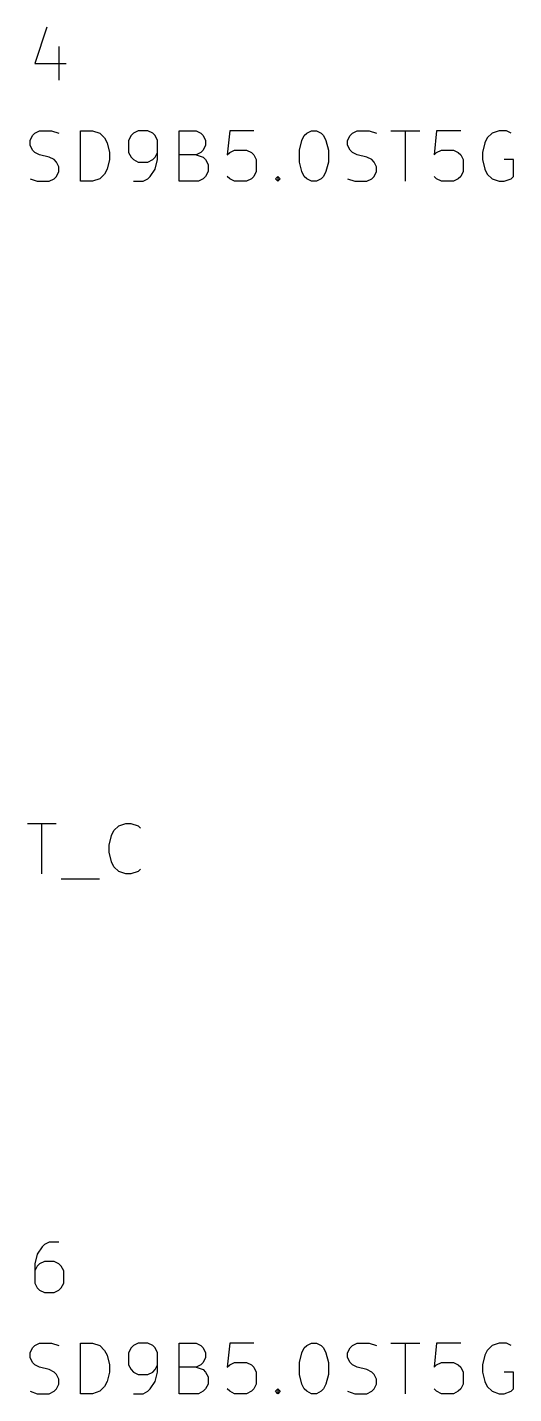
# Model space of a CAD drawing. Header units: millimetres. Extents: x 6 to 261, y -194 to -2.
# Drawn here: x 80.17 to 92.4, y -178.92 to -144.57 of the extents above; entities that cross this region are included whole.
import ezdxf

# ---------------------------------------------------------------- set-up
doc = ezdxf.new("R2010")
doc.units = ezdxf.units.MM
doc.layers.add('GREENSIXTYFIVE', color=129, linetype='CONTINUOUS')
doc.layers.add('REDSIX', color=19, linetype='CONTINUOUS')

msp = doc.modelspace()

# ---------------------------------------------------------------- linework, layer by layer
at = {"layer": 'GREENSIXTYFIVE', "linetype": 'CONTINUOUS'}
for p, q in [((80.6654, -144.574), (80.3631, -145.4811)), ((80.9678, -145.0578), (80.9678, -145.9044)), ((80.3631, -145.4811), (81.1492, -145.4811)), ((80.2421, -147.4163), (80.3025, -147.2954)), ((80.3025, -147.2954), (80.363, -147.2349)), ((80.363, -147.2349), (80.484, -147.1744)), ((80.484, -147.1744), (80.7863, -147.1744)), ((80.7863, -147.1744), (80.9678, -147.2349)), ((81.512, -148.4444), (81.512, -147.1744)), ((81.512, -147.1744), (81.8144, -147.1744)), ((81.8144, -147.1744), (81.9958, -147.2349)), ((81.9958, -147.2349), (82.1168, -147.3559)), ((82.1168, -147.3559), (82.1773, -147.4768)), ((82.782, -147.2954), (82.7216, -147.4163)), ((82.8425, -147.2349), (82.782, -147.2954)), ((82.9635, -147.1744), (82.8425, -147.2349)), ((83.2054, -147.1744), (82.9635, -147.1744)), ((83.3263, -147.2349), (83.2054, -147.1744)), ((83.3868, -147.2954), (83.3263, -147.2349)), ((83.4473, -147.4163), (83.3868, -147.2954)), ((83.9915, -148.4444), (83.9915, -147.1744)), ((83.9915, -147.1744), (84.4149, -147.1744)), ((84.4149, -147.1744), (84.5358, -147.2349)), ((84.5358, -147.2349), (84.5963, -147.2954)), ((84.5963, -147.2954), (84.6568, -147.4163)), ((85.2615, -147.1744), (85.2011, -147.7792)), ((85.8663, -147.1744), (85.2615, -147.1744)), ((87.0758, -147.4163), (87.1363, -147.2954)), ((87.1363, -147.2954), (87.1968, -147.2349)), ((87.1968, -147.2349), (87.3177, -147.1744)), ((87.3177, -147.1744), (87.4387, -147.1744)), ((87.4387, -147.1744), (87.5596, -147.2349)), ((87.5596, -147.2349), (87.6201, -147.2954)), ((87.6201, -147.2954), (87.6806, -147.4163)), ((88.2249, -147.4163), (88.2853, -147.2954)), ((88.2853, -147.2954), (88.3458, -147.2349)), ((88.3458, -147.2349), (88.4668, -147.1744)), ((88.4668, -147.1744), (88.7691, -147.1744)), ((88.7691, -147.1744), (88.9506, -147.2349)), ((89.3134, -147.1744), (90.0391, -147.1744)), ((89.6763, -148.4444), (89.6763, -147.1744)), ((90.4624, -147.1744), (90.402, -147.7792)), ((91.0672, -147.1744), (90.4624, -147.1744)), ((91.7324, -147.3559), (91.6719, -147.4768)), ((91.8534, -147.2349), (91.7324, -147.3559)), ((92.0348, -147.1744), (91.8534, -147.2349)), ((92.2162, -147.1744), (92.0348, -147.1744)), ((92.3372, -147.2349), (92.2162, -147.1744)), ((80.2421, -147.5373), (80.2421, -147.4163)), ((80.3025, -147.6582), (80.2421, -147.5373)), ((80.363, -147.7187), (80.3025, -147.6582)), ((82.1773, -147.4768), (82.2377, -147.7187)), ((82.7216, -147.4163), (82.7216, -147.7187)), ((83.4473, -147.9001), (83.4473, -147.4163)), ((84.5963, -147.6582), (84.5358, -147.7187)), ((84.6568, -147.5373), (84.5963, -147.6582)), ((84.6568, -147.4163), (84.6568, -147.5373)), ((85.2615, -147.7187), (85.3825, -147.6582)), ((85.3825, -147.6582), (85.6849, -147.6582)), ((85.6849, -147.6582), (85.8058, -147.7187)), ((87.0154, -147.6582), (87.0758, -147.4163)), ((87.0154, -147.9606), (87.0154, -147.6582)), ((87.6806, -147.4163), (87.7411, -147.6582)), ((87.7411, -147.6582), (87.7411, -147.9606)), ((88.2249, -147.5373), (88.2249, -147.4163)), ((88.2853, -147.6582), (88.2249, -147.5373)), ((88.3458, -147.7187), (88.2853, -147.6582)), ((90.4624, -147.7187), (90.5834, -147.6582)), ((90.5834, -147.6582), (90.8858, -147.6582)), ((90.8858, -147.6582), (91.0067, -147.7187)), ((91.6719, -147.4768), (91.6115, -147.7187)), ((80.484, -147.7792), (80.363, -147.7187)), ((80.7259, -147.8397), (80.484, -147.7792)), ((80.8468, -147.9001), (80.7259, -147.8397)), ((80.9073, -147.9606), (80.8468, -147.9001)), ((80.9678, -148.0816), (80.9073, -147.9606)), ((82.2377, -147.9001), (82.1773, -148.142)), ((82.2377, -147.7187), (82.2377, -147.9001)), ((82.7216, -147.7187), (82.782, -147.8397)), ((82.782, -147.8397), (82.8425, -147.9001)), ((82.8425, -147.9001), (82.9635, -147.9606)), ((82.9635, -147.9606), (83.2054, -147.9606)), ((83.2054, -147.9606), (83.3263, -147.9001)), ((83.3263, -147.9001), (83.3868, -147.8397)), ((83.3868, -147.8397), (83.4473, -147.7187)), ((83.3868, -148.142), (83.4473, -147.9001)), ((84.4149, -147.7792), (83.9915, -147.7792)), ((84.5358, -147.7187), (84.4149, -147.7792)), ((84.4149, -147.7792), (84.5963, -147.8397)), ((84.5963, -147.8397), (84.6568, -147.9001)), ((84.6568, -147.9001), (84.7172, -148.0211)), ((84.7172, -148.0211), (84.7172, -148.2025)), ((85.2011, -147.7792), (85.2615, -147.7187)), ((85.8058, -147.7187), (85.8663, -147.7792)), ((85.8663, -147.7792), (85.9268, -147.9001)), ((85.9268, -147.9001), (85.9268, -148.2025)), ((87.0758, -148.2025), (87.0154, -147.9606)), ((87.7411, -147.9606), (87.6806, -148.2025)), ((88.4668, -147.7792), (88.3458, -147.7187)), ((88.7087, -147.8397), (88.4668, -147.7792)), ((88.8296, -147.9001), (88.7087, -147.8397)), ((88.8901, -147.9606), (88.8296, -147.9001)), ((88.9506, -148.0816), (88.8901, -147.9606)), ((90.402, -147.7792), (90.4624, -147.7187)), ((91.0067, -147.7187), (91.0672, -147.7792)), ((91.0672, -147.7792), (91.1277, -147.9001)), ((91.1277, -147.9001), (91.1277, -148.2025)), ((91.6115, -147.7187), (91.6115, -147.9001)), ((91.6115, -147.9001), (91.6719, -148.142)), ((92.3976, -147.9001), (92.1557, -147.9001)), ((92.3976, -148.3235), (92.3976, -147.9001)), ((80.2421, -148.384), (80.4235, -148.4444)), ((80.7259, -148.4444), (80.8468, -148.384)), ((80.8468, -148.384), (80.9073, -148.3235)), ((80.9073, -148.3235), (80.9678, -148.2025)), ((80.9678, -148.2025), (80.9678, -148.0816)), ((81.9958, -148.384), (81.8144, -148.4444)), ((82.1168, -148.263), (81.9958, -148.384)), ((82.1773, -148.142), (82.1168, -148.263)), ((83.0844, -148.4444), (83.2054, -148.384)), ((83.2054, -148.384), (83.2658, -148.3235)), ((83.2658, -148.3235), (83.3868, -148.142)), ((84.5963, -148.384), (84.4753, -148.4444)), ((84.6568, -148.3235), (84.5963, -148.384)), ((84.7172, -148.2025), (84.6568, -148.3235)), ((85.2615, -148.384), (85.2011, -148.3235)), ((85.3825, -148.4444), (85.2615, -148.384)), ((85.8058, -148.384), (85.6849, -148.4444)), ((85.8663, -148.3235), (85.8058, -148.384)), ((85.9268, -148.2025), (85.8663, -148.3235)), ((86.4106, -148.384), (86.471, -148.3235)), ((86.471, -148.4444), (86.4106, -148.384)), ((86.471, -148.3235), (86.5315, -148.384)), ((86.471, -148.3235), (86.471, -148.4444)), ((86.5315, -148.384), (86.471, -148.4444)), ((87.1363, -148.3235), (87.0758, -148.2025)), ((87.1968, -148.384), (87.1363, -148.3235)), ((87.3177, -148.4444), (87.1968, -148.384)), ((87.5596, -148.384), (87.4387, -148.4444)), ((87.6201, -148.3235), (87.5596, -148.384)), ((87.6806, -148.2025), (87.6201, -148.3235)), ((88.2249, -148.384), (88.4063, -148.4444)), ((88.7087, -148.4444), (88.8296, -148.384)), ((88.8296, -148.384), (88.8901, -148.3235)), ((88.8901, -148.3235), (88.9506, -148.2025)), ((88.9506, -148.2025), (88.9506, -148.0816)), ((90.4624, -148.384), (90.402, -148.3235)), ((90.5834, -148.4444), (90.4624, -148.384)), ((91.0067, -148.384), (90.8858, -148.4444)), ((91.0672, -148.3235), (91.0067, -148.384)), ((91.1277, -148.2025), (91.0672, -148.3235)), ((91.6719, -148.142), (91.7324, -148.263)), ((91.7324, -148.263), (91.8534, -148.384)), ((91.8534, -148.384), (92.0348, -148.4444)), ((92.1557, -148.4444), (92.3372, -148.384)), ((92.3372, -148.384), (92.3976, -148.3235)), ((80.4235, -148.4444), (80.7259, -148.4444)), ((81.8144, -148.4444), (81.512, -148.4444)), ((82.8425, -148.4444), (83.0844, -148.4444)), ((84.4753, -148.4444), (83.9915, -148.4444)), ((85.6849, -148.4444), (85.3825, -148.4444)), ((87.4387, -148.4444), (87.3177, -148.4444)), ((88.4063, -148.4444), (88.7087, -148.4444)), ((90.8858, -148.4444), (90.5834, -148.4444)), ((92.0348, -148.4444), (92.1557, -148.4444)), ((80.605, -175.1749), (80.5445, -175.2354)), ((80.7259, -175.1144), (80.605, -175.1749)), ((80.9678, -175.1144), (80.7259, -175.1144)), ((80.4235, -175.4168), (80.3631, -175.6587)), ((80.5445, -175.2354), (80.4235, -175.4168)), ((80.3631, -175.6587), (80.3631, -176.1425)), ((80.4235, -175.7192), (80.3631, -175.8401)), ((80.484, -175.6587), (80.4235, -175.7192)), ((80.605, -175.5982), (80.484, -175.6587)), ((80.8469, -175.5982), (80.605, -175.5982)), ((80.9678, -175.6587), (80.8469, -175.5982)), ((81.0283, -175.7192), (80.9678, -175.6587)), ((81.0888, -175.8401), (81.0283, -175.7192)), ((81.0888, -176.1425), (81.0888, -175.8401)), ((80.3631, -176.1425), (80.4235, -176.2635)), ((81.0283, -176.2635), (81.0888, -176.1425)), ((80.4235, -176.2635), (80.484, -176.324)), ((80.484, -176.324), (80.605, -176.3844)), ((80.605, -176.3844), (80.8469, -176.3844)), ((80.8469, -176.3844), (80.9678, -176.324)), ((80.9678, -176.324), (81.0283, -176.2635)), ((80.2421, -177.8963), (80.3025, -177.7754)), ((80.2421, -178.0173), (80.2421, -177.8963)), ((80.3025, -177.7754), (80.363, -177.7149)), ((80.363, -177.7149), (80.484, -177.6544)), ((80.484, -177.6544), (80.7863, -177.6544)), ((80.7863, -177.6544), (80.9678, -177.7149)), ((81.512, -178.9244), (81.512, -177.6544)), ((81.512, -177.6544), (81.8144, -177.6544)), ((81.8144, -177.6544), (81.9958, -177.7149)), ((81.9958, -177.7149), (82.1168, -177.8359)), ((82.1168, -177.8359), (82.1773, -177.9568)), ((82.782, -177.7754), (82.7216, -177.8963)), ((82.7216, -177.8963), (82.7216, -178.1987)), ((82.8425, -177.7149), (82.782, -177.7754)), ((82.9635, -177.6544), (82.8425, -177.7149)), ((83.2054, -177.6544), (82.9635, -177.6544)), ((83.3263, -177.7149), (83.2054, -177.6544)), ((83.3868, -177.7754), (83.3263, -177.7149)), ((83.4473, -177.8963), (83.3868, -177.7754)), ((83.4473, -178.3801), (83.4473, -177.8963)), ((83.9915, -178.9244), (83.9915, -177.6544)), ((83.9915, -177.6544), (84.4149, -177.6544)), ((84.4149, -177.6544), (84.5358, -177.7149)), ((84.5358, -177.7149), (84.5963, -177.7754)), ((84.5963, -177.7754), (84.6568, -177.8963)), ((84.6568, -177.8963), (84.6568, -178.0173)), ((85.2615, -177.6544), (85.2011, -178.2592)), ((85.8663, -177.6544), (85.2615, -177.6544)), ((87.0154, -178.1382), (87.0758, -177.8963)), ((87.0758, -177.8963), (87.1363, -177.7754)), ((87.1363, -177.7754), (87.1968, -177.7149)), ((87.1968, -177.7149), (87.3177, -177.6544)), ((87.3177, -177.6544), (87.4387, -177.6544)), ((87.4387, -177.6544), (87.5596, -177.7149)), ((87.5596, -177.7149), (87.6201, -177.7754)), ((87.6201, -177.7754), (87.6806, -177.8963)), ((87.6806, -177.8963), (87.7411, -178.1382)), ((88.2249, -177.8963), (88.2853, -177.7754)), ((88.2249, -178.0173), (88.2249, -177.8963)), ((88.2853, -177.7754), (88.3458, -177.7149)), ((88.3458, -177.7149), (88.4668, -177.6544)), ((88.4668, -177.6544), (88.7691, -177.6544)), ((88.7691, -177.6544), (88.9506, -177.7149)), ((89.3134, -177.6544), (90.0391, -177.6544)), ((89.6763, -178.9244), (89.6763, -177.6544)), ((90.4624, -177.6544), (90.402, -178.2592)), ((91.0672, -177.6544), (90.4624, -177.6544)), ((91.7324, -177.8359), (91.6719, -177.9568)), ((91.8534, -177.7149), (91.7324, -177.8359)), ((92.0348, -177.6544), (91.8534, -177.7149)), ((92.2162, -177.6544), (92.0348, -177.6544)), ((92.3372, -177.7149), (92.2162, -177.6544)), ((80.3025, -178.1382), (80.2421, -178.0173)), ((80.363, -178.1987), (80.3025, -178.1382)), ((80.484, -178.2592), (80.363, -178.1987)), ((80.7259, -178.3197), (80.484, -178.2592)), ((82.1773, -177.9568), (82.2377, -178.1987)), ((82.2377, -178.1987), (82.2377, -178.3801)), ((82.7216, -178.1987), (82.782, -178.3197)), ((83.3868, -178.3197), (83.4473, -178.1987)), ((84.4149, -178.2592), (83.9915, -178.2592)), ((84.5358, -178.1987), (84.4149, -178.2592)), ((84.4149, -178.2592), (84.5963, -178.3197)), ((84.5963, -178.1382), (84.5358, -178.1987)), ((84.6568, -178.0173), (84.5963, -178.1382)), ((85.2011, -178.2592), (85.2615, -178.1987)), ((85.2615, -178.1987), (85.3825, -178.1382)), ((85.3825, -178.1382), (85.6849, -178.1382)), ((85.6849, -178.1382), (85.8058, -178.1987)), ((85.8058, -178.1987), (85.8663, -178.2592)), ((85.8663, -178.2592), (85.9268, -178.3801)), ((87.0154, -178.4406), (87.0154, -178.1382)), ((87.7411, -178.1382), (87.7411, -178.4406)), ((88.2853, -178.1382), (88.2249, -178.0173)), ((88.3458, -178.1987), (88.2853, -178.1382)), ((88.4668, -178.2592), (88.3458, -178.1987)), ((88.7087, -178.3197), (88.4668, -178.2592)), ((90.402, -178.2592), (90.4624, -178.1987)), ((90.4624, -178.1987), (90.5834, -178.1382)), ((90.5834, -178.1382), (90.8858, -178.1382)), ((90.8858, -178.1382), (91.0067, -178.1987)), ((91.0067, -178.1987), (91.0672, -178.2592)), ((91.0672, -178.2592), (91.1277, -178.3801)), ((91.6719, -177.9568), (91.6115, -178.1987)), ((91.6115, -178.1987), (91.6115, -178.3801)), ((80.8468, -178.3801), (80.7259, -178.3197)), ((80.9073, -178.4406), (80.8468, -178.3801)), ((80.9678, -178.5616), (80.9073, -178.4406)), ((80.9678, -178.6825), (80.9678, -178.5616)), ((82.1773, -178.622), (82.1168, -178.743)), ((82.2377, -178.3801), (82.1773, -178.622)), ((82.782, -178.3197), (82.8425, -178.3801)), ((82.8425, -178.3801), (82.9635, -178.4406)), ((82.9635, -178.4406), (83.2054, -178.4406)), ((83.2054, -178.4406), (83.3263, -178.3801)), ((83.2658, -178.8035), (83.3868, -178.622)), ((83.3263, -178.3801), (83.3868, -178.3197)), ((83.3868, -178.622), (83.4473, -178.3801)), ((84.5963, -178.3197), (84.6568, -178.3801)), ((84.6568, -178.3801), (84.7172, -178.5011)), ((84.7172, -178.5011), (84.7172, -178.6825)), ((85.9268, -178.3801), (85.9268, -178.6825)), ((87.0758, -178.6825), (87.0154, -178.4406)), ((87.7411, -178.4406), (87.6806, -178.6825)), ((88.8296, -178.3801), (88.7087, -178.3197)), ((88.8901, -178.4406), (88.8296, -178.3801)), ((88.9506, -178.5616), (88.8901, -178.4406)), ((88.9506, -178.6825), (88.9506, -178.5616)), ((91.1277, -178.3801), (91.1277, -178.6825)), ((91.6115, -178.3801), (91.6719, -178.622)), ((91.6719, -178.622), (91.7324, -178.743)), ((92.3976, -178.3801), (92.1557, -178.3801)), ((92.3976, -178.8035), (92.3976, -178.3801)), ((80.2421, -178.864), (80.4235, -178.9244)), ((80.4235, -178.9244), (80.7259, -178.9244)), ((80.7259, -178.9244), (80.8468, -178.864)), ((80.8468, -178.864), (80.9073, -178.8035)), ((80.9073, -178.8035), (80.9678, -178.6825)), ((81.8144, -178.9244), (81.512, -178.9244)), ((81.9958, -178.864), (81.8144, -178.9244)), ((82.1168, -178.743), (81.9958, -178.864)), ((82.8425, -178.9244), (83.0844, -178.9244)), ((83.0844, -178.9244), (83.2054, -178.864)), ((83.2054, -178.864), (83.2658, -178.8035)), ((84.4753, -178.9244), (83.9915, -178.9244)), ((84.5963, -178.864), (84.4753, -178.9244)), ((84.6568, -178.8035), (84.5963, -178.864)), ((84.7172, -178.6825), (84.6568, -178.8035)), ((85.2615, -178.864), (85.2011, -178.8035)), ((85.3825, -178.9244), (85.2615, -178.864)), ((85.6849, -178.9244), (85.3825, -178.9244)), ((85.8058, -178.864), (85.6849, -178.9244)), ((85.8663, -178.8035), (85.8058, -178.864)), ((85.9268, -178.6825), (85.8663, -178.8035)), ((86.4106, -178.864), (86.471, -178.8035)), ((86.471, -178.9244), (86.4106, -178.864)), ((86.471, -178.8035), (86.5315, -178.864)), ((86.471, -178.8035), (86.471, -178.9244)), ((86.5315, -178.864), (86.471, -178.9244)), ((87.1363, -178.8035), (87.0758, -178.6825)), ((87.1968, -178.864), (87.1363, -178.8035)), ((87.3177, -178.9244), (87.1968, -178.864)), ((87.4387, -178.9244), (87.3177, -178.9244)), ((87.5596, -178.864), (87.4387, -178.9244)), ((87.6201, -178.8035), (87.5596, -178.864)), ((87.6806, -178.6825), (87.6201, -178.8035)), ((88.2249, -178.864), (88.4063, -178.9244)), ((88.4063, -178.9244), (88.7087, -178.9244)), ((88.7087, -178.9244), (88.8296, -178.864)), ((88.8296, -178.864), (88.8901, -178.8035)), ((88.8901, -178.8035), (88.9506, -178.6825)), ((90.4624, -178.864), (90.402, -178.8035)), ((90.5834, -178.9244), (90.4624, -178.864)), ((90.8858, -178.9244), (90.5834, -178.9244)), ((91.0067, -178.864), (90.8858, -178.9244)), ((91.0672, -178.8035), (91.0067, -178.864)), ((91.1277, -178.6825), (91.0672, -178.8035)), ((91.7324, -178.743), (91.8534, -178.864)), ((91.8534, -178.864), (92.0348, -178.9244)), ((92.0348, -178.9244), (92.1557, -178.9244)), ((92.1557, -178.9244), (92.3372, -178.864)), ((92.3372, -178.864), (92.3976, -178.8035))]:
    msp.add_line(p, q, dxfattribs=at)
at = {"layer": 'REDSIX', "linetype": 'CONTINUOUS'}
for p, q in [((80.1749, -164.5869), (80.9006, -164.5869)), ((80.5378, -165.8569), (80.5378, -164.5869)), ((82.2915, -164.8893), (82.352, -164.7684)), ((82.352, -164.7684), (82.473, -164.6474)), ((82.473, -164.6474), (82.6544, -164.5869)), ((82.6544, -164.5869), (82.7753, -164.5869)), ((82.7753, -164.5869), (82.9568, -164.6474)), ((82.9568, -164.6474), (83.0172, -164.7079)), ((82.2311, -165.1312), (82.2915, -164.8893)), ((82.2311, -165.3126), (82.2311, -165.1312)), ((82.2915, -165.5545), (82.2311, -165.3126)), ((82.352, -165.6755), (82.2915, -165.5545)), ((82.473, -165.7965), (82.352, -165.6755)), ((82.6544, -165.8569), (82.473, -165.7965)), ((82.7753, -165.8569), (82.6544, -165.8569)), ((82.9568, -165.7965), (82.7753, -165.8569)), ((83.0172, -165.736), (82.9568, -165.7965)), ((81.0216, -165.9779), (81.9892, -165.9779))]:
    msp.add_line(p, q, dxfattribs=at)

doc.saveas('drawing.dxf')
